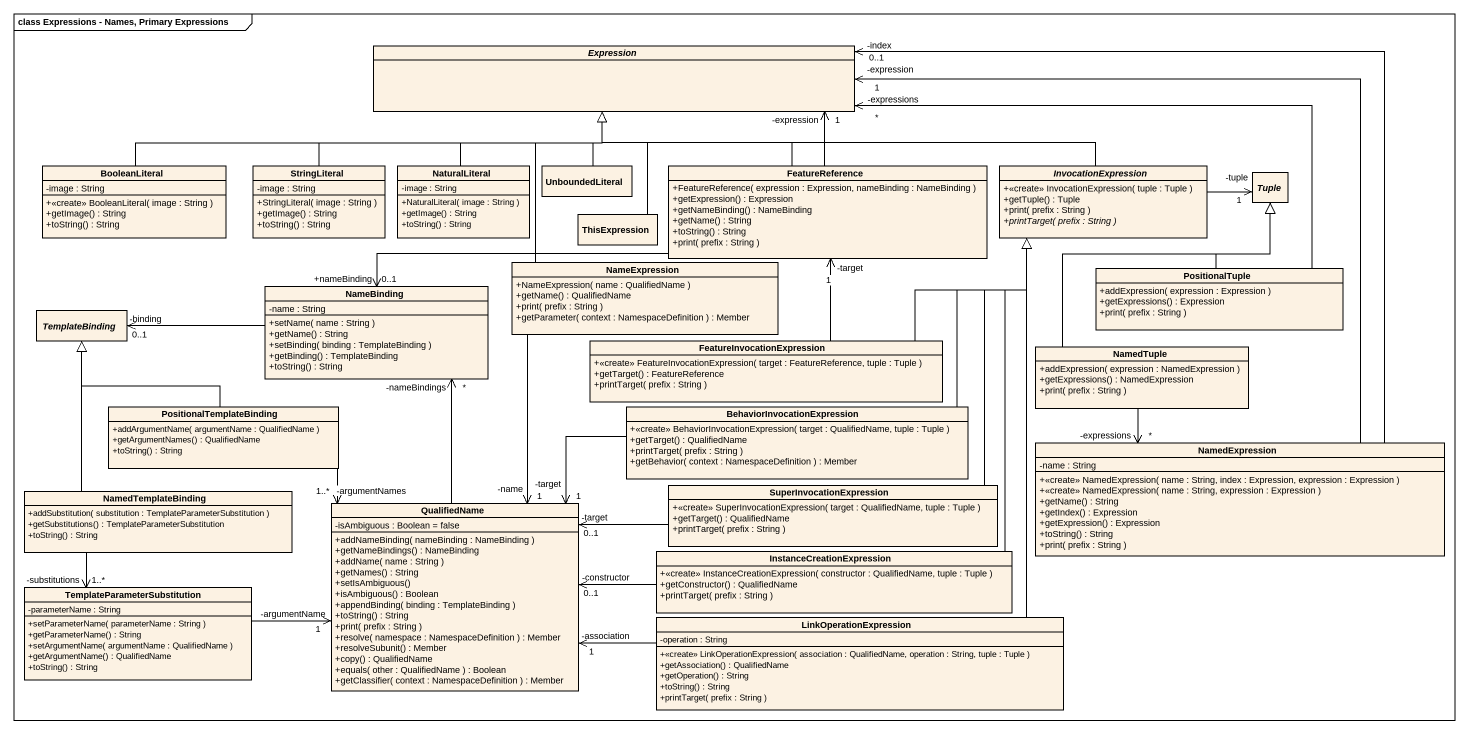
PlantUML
@startuml
mainframe class Expressions - Names, Primary Expressions
hide circle
hide empty members
skinparam classAttributeIconSize 0
abstract class Expression
class BooleanLiteral {
  -image : String
  +<<create>> BooleanLiteral( image : String )
  +getImage() : String
  +toString() : String
}
class StringLiteral {
  -image : String
  +StringLiteral( image : String )
  +getImage() : String
  +toString() : String
}
class NaturalLiteral {
  -image : String
  +NaturalLiteral( image : String )
  +getImage() : String
  +toString() : String
}
class UnboundedLiteral
class FeatureReference {
  +FeatureReference( expression : Expression, nameBinding : NameBinding )
  +getExpression() : Expression
  +getNameBinding() : NameBinding
  +getName() : String
  +toString() : String
  +print( prefix : String )
}
abstract class InvocationExpression {
  +<<create>> InvocationExpression( tuple : Tuple )
  +getTuple() : Tuple
  +print( prefix : String )
  {abstract} +printTarget( prefix : String )
}
abstract class Tuple
class ThisExpression
class NameBinding {
  -name : String
  +setName( name : String )
  +getName() : String
  +setBinding( binding : TemplateBinding )
  +getBinding() : TemplateBinding
  +toString() : String
}
class NameExpression {
  +NameExpression( name : QualifiedName )
  +getName() : QualifiedName
  +print( prefix : String )
  +getParameter( context : NamespaceDefinition ) : Member
}
class PositionalTuple {
  +addExpression( expression : Expression )
  +getExpressions() : Expression
  +print( prefix : String )
}
abstract class TemplateBinding
class FeatureInvocationExpression {
  +<<create>> FeatureInvocationExpression( target : FeatureReference, tuple : Tuple )
  +getTarget() : FeatureReference
  +printTarget( prefix : String )
}
class NamedTuple {
  +addExpression( expression : NamedExpression )
  +getExpressions() : NamedExpression
  +print( prefix : String )
}
class PositionalTemplateBinding {
  +addArgumentName( argumentName : QualifiedName )
  +getArgumentNames() : QualifiedName
  +toString() : String
}
class BehaviorInvocationExpression {
  +<<create>> BehaviorInvocationExpression( target : QualifiedName, tuple : Tuple )
  +getTarget() : QualifiedName
  +printTarget( prefix : String )
  +getBehavior( context : NamespaceDefinition ) : Member
}
class NamedExpression {
  -name : String
  +<<create>> NamedExpression( name : String, index : Expression, expression : Expression )
  +<<create>> NamedExpression( name : String, expression : Expression )
  +getName() : String
  +getIndex() : Expression
  +getExpression() : Expression
  +toString() : String
  +print( prefix : String )
}
class SuperInvocationExpression {
  +<<create>> SuperInvocationExpression( target : QualifiedName, tuple : Tuple )
  +getTarget() : QualifiedName
  +printTarget( prefix : String )
}
class NamedTemplateBinding {
  +addSubstitution( substitution : TemplateParameterSubstitution )
  +getSubstitutions() : TemplateParameterSubstitution
  +toString() : String
}
class QualifiedName {
  -isAmbiguous : Boolean = false
  +addNameBinding( nameBinding : NameBinding )
  +getNameBindings() : NameBinding
  +addName( name : String )
  +getNames() : String
  +setIsAmbiguous()
  +isAmbiguous() : Boolean
  +appendBinding( binding : TemplateBinding )
  +toString() : String
  +print( prefix : String )
  +resolve( namespace : NamespaceDefinition ) : Member
  +resolveSubunit() : Member
  +copy() : QualifiedName
  +equals( other : QualifiedName ) : Boolean
  +getClassifier( context : NamespaceDefinition ) : Member
}
class InstanceCreationExpression {
  +<<create>> InstanceCreationExpression( constructor : QualifiedName, tuple : Tuple )
  +getConstructor() : QualifiedName
  +printTarget( prefix : String )
}
class "TemplateParameterSubstitution" as TemplateParameterSubstitutio {
  -parameterName : String
  +setParameterName( parameterName : String )
  +getParameterName() : String
  +setArgumentName( argumentName : QualifiedName )
  +getArgumentName() : QualifiedName
  +toString() : String
}
class LinkOperationExpression {
  -operation : String
  +<<create>> LinkOperationExpression( association : QualifiedName, operation : String, tuple : Tuple )
  +getAssociation() : QualifiedName
  +getOperation() : String
  +toString() : String
  +printTarget( prefix : String )
}
BooleanLiteral -right-|> Expression
StringLiteral -right-|> Expression
NaturalLiteral -up-|> Expression
UnboundedLiteral -up-|> Expression
FeatureReference -up-|> Expression
FeatureReference -up-> "-expression\n1" Expression
FeatureReference -left-> "+nameBinding\n0..1" NameBinding
InvocationExpression -left-|> Expression
InvocationExpression -right-> "-tuple\n1" Tuple
ThisExpression -up-|> Expression
NameBinding -left-> "-binding\n0..1" TemplateBinding
NameExpression -up-|> Expression
NameExpression --> "-name\n1" QualifiedName
PositionalTuple -left-> "-expressions\n*" Expression
PositionalTuple -up-|> Tuple
FeatureInvocationExpression -up-> "-target\n1" FeatureReference
FeatureInvocationExpression -right-|> InvocationExpression
NamedTuple -up-|> Tuple
NamedTuple --> "-expressions\n*" NamedExpression
PositionalTemplateBinding -up-|> TemplateBinding
PositionalTemplateBinding --> "-argumentNames\n1..*" QualifiedName
BehaviorInvocationExpression -up-|> InvocationExpression
BehaviorInvocationExpression -left-> "-target\n1" QualifiedName
NamedExpression -up-> "-expression\n1" Expression
NamedExpression -up-> "-index\n0..1" Expression
SuperInvocationExpression -up-|> InvocationExpression
SuperInvocationExpression -left-> "-target\n0..1" QualifiedName
NamedTemplateBinding -up-|> TemplateBinding
NamedTemplateBinding --> "-substitutions\n1..*" TemplateParameterSubstitutio
QualifiedName -up-> "-nameBindings\n*" NameBinding
InstanceCreationExpression -up-|> InvocationExpression
InstanceCreationExpression -left-> "-constructor\n0..1" QualifiedName
TemplateParameterSubstitutio -right-> "-argumentName\n1" QualifiedName
LinkOperationExpression -up-|> InvocationExpression
LinkOperationExpression -left-> "-association\n1" QualifiedName
@enduml
